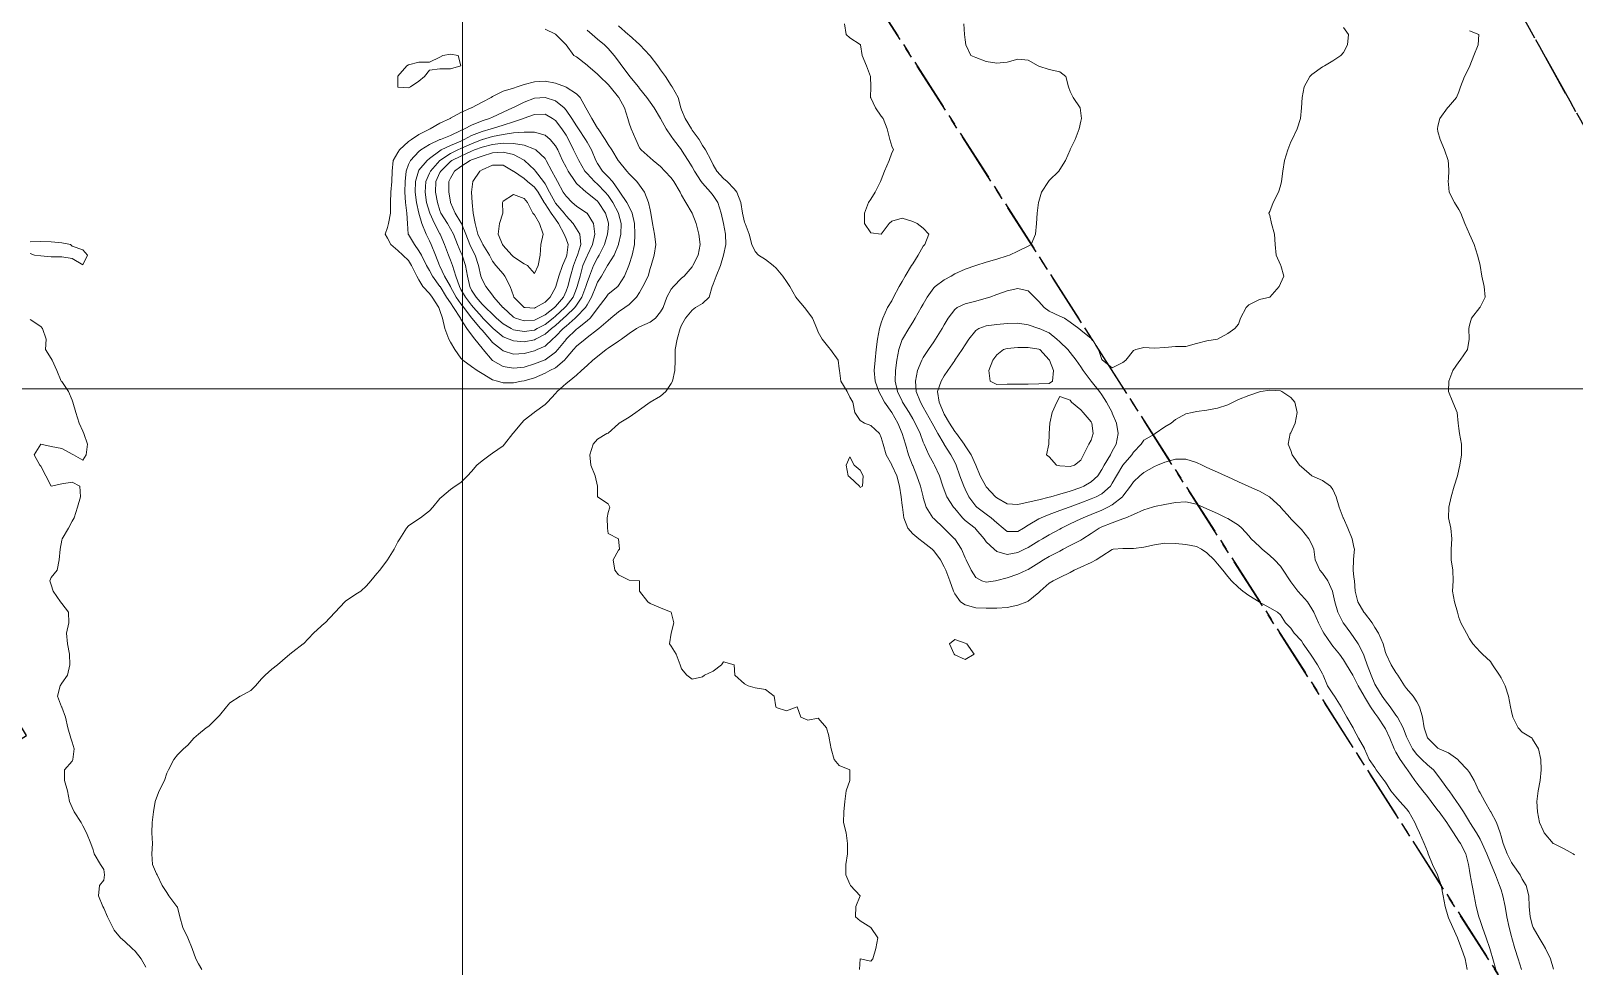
# Model space of a CAD drawing. Header units: centimetres. Extents: x 0 to 642158, y -847 to 649707.
# Drawn here: x 616646.3 to 616719.7, y 621559.9 to 621604.4 of the extents above; entities that cross this region are included whole.
import ezdxf

# ---------------------------------------------------------------- set-up
doc = ezdxf.new("R2010")
doc.units = ezdxf.units.CM
doc.header["$MEASUREMENT"] = 0
doc.linetypes.add('CENTERX2', pattern=[4, 2.5, -0.5, 0.5, -0.5])
doc.layers.add('MEV_grille', color=254, linetype='Continuous', lineweight=9)
doc.layers.add('WAL_topographie 0.5', color=253, linetype='Continuous', lineweight=20)
doc.layers.add('SPW_parcellaire cadastral', color=7, linetype='CENTERX2', lineweight=25, true_color=0xff0542)

# ---------------------------------------------------------------- blocks, each defined once
blk = doc.blocks.new('*U114')
at = {"layer": 'MEV_grille', "transparency": 33554687}
blk.add_lwpolyline([(-1338.461, 0), (1338.461, 0)], dxfattribs=at)
blk = doc.blocks.new('*U115')
at = {"layer": 'MEV_grille', "color": 0, "linetype": 'ByBlock', "lineweight": -2, "transparency": 16777216}
blk.add_blockref('*U114', (0, -800), dxfattribs=at)
blk = doc.blocks.new('*U112')
at = {"layer": 'MEV_grille', "transparency": 33554687}
blk.add_lwpolyline([(0, 1825.476), (0, -1825.476)], dxfattribs=at)
blk = doc.blocks.new('*U113')
at = {"layer": 'MEV_grille', "color": 0, "linetype": 'ByBlock', "lineweight": -2, "transparency": 16777216}
blk.add_blockref('*U112', (1300, 0), dxfattribs=at)

msp = doc.modelspace()

# ---------------------------------------------------------------- linework, layer by layer
at = {"layer": 'SPW_parcellaire cadastral'}
for points in [[(616730.932, 621653.868), (616785.223, 621579.926), (616746.651, 621552.566), (616708.623, 621620.591), (616691.069, 621651.782), (616693.083, 621653.449), (616707.882, 621662.4), (616719.97, 621669.981), (616730.932, 621653.868)], [(616637.592, 621559.612), (616634.947, 621563.852), (616646.068, 621570.878), (616631.775, 621594.472), (616622.334, 621609.271), (616629.108, 621613.535), (616639.867, 621620.309), (616644.367, 621623.142), (616653.308, 621628.776), (616660.215, 621633.209), (616666.282, 621636.931), (616686.194, 621606.296), (616728.606, 621539.982)], [(616728.606, 621539.982), (616686.194, 621606.296), (616708.623, 621620.591), (616746.651, 621552.566), (616728.606, 621539.982)]]:
    msp.add_lwpolyline(points, dxfattribs=at)
at = {"layer": 'WAL_topographie 0.5'}
for points in [[(616674.25, 621604.657), (616674.713, 621604.25), (616674.75, 621604.216), (616675.25, 621603.766), (616675.267, 621603.75), (616675.735, 621603.25), (616675.75, 621603.231), (616676.119, 621602.75), (616676.25, 621602.559), (616676.478, 621602.25), (616676.75, 621601.824), (616676.807, 621601.75), (616677.081, 621601.25), (616677.22, 621600.75), (616677.25, 621600.656), (616677.427, 621600.25), (616677.714, 621599.75), (616677.75, 621599.698), (616678.083, 621599.25), (616678.25, 621598.966), (616678.393, 621598.75), (616678.659, 621598.25), (616678.75, 621598.049), (616678.929, 621597.75), (616679.25, 621597.388), (616679.412, 621597.25), (616679.75, 621596.905), (616679.886, 621596.75), (616680.068, 621596.25), (616680.151, 621595.75), (616680.25, 621595.317), (616680.276, 621595.25), (616680.46, 621594.75), (616680.587, 621594.25), (616680.75, 621593.921), (616680.915, 621593.75), (616681.25, 621593.539), (616681.61, 621593.25), (616681.75, 621593.129), (616682.075, 621592.75), (616682.25, 621592.486), (616682.402, 621592.25), (616682.685, 621591.75), (616682.75, 621591.667), (616683.097, 621591.25), (616683.25, 621591.042), (616683.478, 621590.75), (616683.685, 621590.25), (616683.75, 621590.082), (616683.939, 621589.75), (616684.25, 621589.351), (616684.344, 621589.25), (616684.7, 621588.75), (616684.75, 621588.343), (616684.761, 621588.25), (616684.827, 621587.75), (616685.123, 621587.25), (616685.25, 621586.992), (616685.4, 621586.75), (616685.5, 621586.25), (616685.75, 621585.88), (616685.953, 621585.75), (616686.25, 621585.635), (616686.661, 621585.25), (616686.75, 621585.072), (616686.851, 621584.75), (616686.993, 621584.25), (616687.25, 621583.759), (616687.254, 621583.75), (616687.486, 621583.25), (616687.622, 621582.75), (616687.702, 621582.25), (616687.75, 621581.833), (616687.76, 621581.75), (616687.833, 621581.25), (616688.014, 621580.75), (616688.25, 621580.475), (616688.534, 621580.25), (616688.75, 621580.087), (616689.179, 621579.75), (616689.25, 621579.673), (616689.567, 621579.25), (616689.75, 621578.912), (616689.822, 621578.75), (616690.009, 621578.25), (616690.19, 621577.75), (616690.25, 621577.633), (616690.529, 621577.25), (616690.75, 621577.105), (616691.25, 621576.963), (616691.75, 621576.937), (616692.25, 621576.94), (616692.75, 621576.98), (616693.25, 621577.088), (616693.675, 621577.25), (616693.75, 621577.282), (616694.25, 621577.689), (616694.308, 621577.75), (616694.75, 621578.139), (616694.942, 621578.25), (616695.25, 621578.406), (616695.75, 621578.647), (616695.931, 621578.75), (616696.25, 621578.89), (616696.75, 621579.111), (616696.984, 621579.25), (616697.25, 621579.425), (616697.75, 621579.744), (616697.798, 621579.75), (616698.25, 621579.789), (616698.75, 621579.789), (616699.25, 621579.854), (616699.75, 621579.965), (616700.25, 621580.031), (616700.75, 621580.02), (616701.25, 621579.981), (616701.75, 621579.873), (616701.992, 621579.75), (616702.25, 621579.575), (616702.602, 621579.25), (616702.75, 621579.061), (616703.006, 621578.75), (616703.25, 621578.445), (616703.418, 621578.25), (616703.75, 621577.929), (616703.967, 621577.75), (616704.25, 621577.543), (616704.732, 621577.25), (616704.75, 621577.238), (616705.25, 621576.965), (616705.612, 621576.75), (616705.75, 621576.626), (616706, 621576.25), (616706.25, 621575.988), (616706.4, 621575.75), (616706.75, 621575.387), (616706.837, 621575.25), (616707.177, 621574.75), (616707.25, 621574.656), (616707.523, 621574.25), (616707.75, 621573.822), (616707.788, 621573.75), (616707.985, 621573.25), (616708.25, 621572.861), (616708.327, 621572.75), (616708.644, 621572.25), (616708.75, 621572.049), (616708.908, 621571.75), (616709.212, 621571.25), (616709.25, 621571.177), (616709.46, 621570.75), (616709.75, 621570.263), (616709.756, 621570.25), (616709.978, 621569.75), (616710.25, 621569.355), (616710.311, 621569.25), (616710.682, 621568.75), (616710.75, 621568.667), (616711.008, 621568.25), (616711.25, 621567.97), (616711.43, 621567.75), (616711.75, 621567.39), (616711.86, 621567.25), (616712.14, 621566.75), (616712.25, 621566.518), (616712.376, 621566.25), (616712.599, 621565.75), (616712.75, 621565.357), (616712.784, 621565.25), (616712.981, 621564.75), (616713.233, 621564.25), (616713.25, 621564.21), (616713.395, 621563.75), (616713.496, 621563.25), (616713.588, 621562.75), (616713.73, 621562.25), (616713.75, 621562.209), (616713.962, 621561.75), (616714.186, 621561.25), (616714.25, 621561.08), (616714.374, 621560.75), (616714.538, 621560.25), (616714.639, 621559.75)], [(616685.01, 621604.75), (616685.087, 621604.25), (616685.25, 621604.091), (616685.75, 621603.765), (616685.76, 621603.75), (616685.84, 621603.25), (616686.047, 621602.75), (616686.243, 621602.25), (616686.25, 621601.751), (616686.25, 621601.75), (616686.25, 621601.749), (616686.238, 621601.25), (616686.25, 621601.229), (616686.48, 621600.75), (616686.75, 621600.353), (616686.84, 621600.25), (616687.029, 621599.75), (616687.157, 621599.25), (616687.25, 621598.938), (616687.333, 621598.75), (616687.25, 621598.613), (616687.121, 621598.25), (616686.899, 621597.75), (616686.75, 621597.325), (616686.724, 621597.25), (616686.459, 621596.75), (616686.25, 621596.417), (616686.145, 621596.25), (616685.957, 621595.75), (616685.95, 621595.25), (616686.25, 621594.815), (616686.75, 621594.75), (616687.135, 621595.25), (616687.25, 621595.36), (616687.75, 621595.507), (616688.25, 621595.354), (616688.468, 621595.25), (616688.75, 621595.026), (616689.01, 621594.75), (616688.819, 621594.25), (616688.75, 621594.174), (616688.515, 621593.75), (616688.25, 621593.332), (616688.199, 621593.25), (616687.89, 621592.75), (616687.75, 621592.487), (616687.61, 621592.25), (616687.343, 621591.75), (616687.25, 621591.578), (616687.054, 621591.25), (616686.828, 621590.75), (616686.75, 621590.517), (616686.671, 621590.25), (616686.575, 621589.75), (616686.51, 621589.25), (616686.459, 621588.75), (616686.421, 621588.25), (616686.46, 621587.75), (616686.637, 621587.25), (616686.75, 621587.053), (616686.905, 621586.75), (616687.25, 621586.25), (616687.25, 621586.25), (616687.539, 621585.75), (616687.75, 621585.26), (616687.754, 621585.25), (616687.903, 621584.75), (616688.056, 621584.25), (616688.244, 621583.75), (616688.25, 621583.734), (616688.446, 621583.25), (616688.62, 621582.75), (616688.741, 621582.25), (616688.75, 621582.215), (616688.889, 621581.75), (616689.206, 621581.25), (616689.25, 621581.209), (616689.735, 621580.75), (616689.75, 621580.738), (616690.241, 621580.25), (616690.25, 621580.239), (616690.577, 621579.75), (616690.75, 621579.342), (616690.791, 621579.25), (616691.027, 621578.75), (616691.25, 621578.409), (616691.543, 621578.25), (616691.75, 621578.177), (616692.184, 621578.25), (616692.25, 621578.26), (616692.75, 621578.392), (616693.25, 621578.556), (616693.665, 621578.75), (616693.75, 621578.791), (616694.25, 621579.103), (616694.478, 621579.25), (616694.75, 621579.409), (616695.25, 621579.665), (616695.418, 621579.75), (616695.75, 621579.928), (616696.25, 621580.187), (616696.347, 621580.25), (616696.75, 621580.497), (616697.129, 621580.75), (616697.25, 621580.81), (616697.75, 621581.013), (616698.25, 621581.204), (616698.393, 621581.25), (616698.75, 621581.396), (616699.25, 621581.62), (616699.663, 621581.75), (616699.75, 621581.779), (616700.25, 621581.875), (616700.75, 621581.969), (616701.25, 621582.006), (616701.75, 621581.889), (616702.072, 621581.75), (616702.25, 621581.675), (616702.75, 621581.449), (616703.172, 621581.25), (616703.25, 621581.21), (616703.75, 621580.892), (616703.917, 621580.75), (616704.25, 621580.38), (616704.359, 621580.25), (616704.75, 621579.877), (616704.889, 621579.75), (616705.25, 621579.459), (616705.464, 621579.25), (616705.75, 621578.941), (616705.882, 621578.75), (616706.208, 621578.25), (616706.25, 621578.197), (616706.586, 621577.75), (616706.75, 621577.567), (616707.043, 621577.25), (616707.25, 621576.919), (616707.336, 621576.75), (616707.557, 621576.25), (616707.75, 621575.871), (616707.814, 621575.75), (616708.162, 621575.25), (616708.25, 621575.137), (616708.562, 621574.75), (616708.75, 621574.493), (616708.9, 621574.25), (616709.198, 621573.75), (616709.25, 621573.665), (616709.444, 621573.25), (616709.735, 621572.75), (616709.75, 621572.728), (616710.036, 621572.25), (616710.25, 621571.94), (616710.384, 621571.75), (616710.722, 621571.25), (616710.75, 621571.201), (616710.956, 621570.75), (616711.159, 621570.25), (616711.25, 621570.088), (616711.446, 621569.75), (616711.75, 621569.314), (616711.801, 621569.25), (616712.147, 621568.75), (616712.25, 621568.613), (616712.524, 621568.25), (616712.75, 621567.975), (616712.918, 621567.75), (616713.25, 621567.319), (616713.304, 621567.25), (616713.665, 621566.75), (616713.75, 621566.621), (616713.986, 621566.25), (616714.25, 621565.853), (616714.314, 621565.75), (616714.574, 621565.25), (616714.708, 621564.75), (616714.75, 621564.467), (616714.782, 621564.25), (616714.879, 621563.75), (616714.978, 621563.25), (616715.069, 621562.75), (616715.188, 621562.25), (616715.25, 621562.075), (616715.361, 621561.75), (616715.549, 621561.25), (616715.717, 621560.75), (616715.75, 621560.639), (616715.864, 621560.25), (616716.011, 621559.75)], [(616690.676, 621604.75), (616690.713, 621604.25), (616690.75, 621604), (616690.785, 621603.75), (616691.018, 621603.25), (616691.25, 621603.15), (616691.75, 621602.969), (616692.25, 621602.882), (616692.75, 621602.935), (616693.25, 621603.077), (616693.75, 621603.028), (616694.215, 621602.75), (616694.25, 621602.733), (616694.75, 621602.575), (616695.25, 621602.469), (616695.531, 621602.25), (616695.669, 621601.75), (616695.75, 621601.531), (616695.886, 621601.25), (616696.217, 621600.75), (616696.25, 621600.5), (616696.28, 621600.25), (616696.25, 621600.125), (616696.171, 621599.75), (616695.976, 621599.25), (616695.75, 621598.775), (616695.738, 621598.75), (616695.529, 621598.25), (616695.25, 621597.821), (616695.202, 621597.75), (616694.75, 621597.298), (616694.706, 621597.25), (616694.377, 621596.75), (616694.25, 621596.306), (616694.233, 621596.25), (616694.17, 621595.75), (616694.141, 621595.25), (616694.094, 621594.75), (616693.883, 621594.25), (616693.75, 621594.18), (616693.25, 621593.937), (616692.853, 621593.75), (616692.75, 621593.719), (616692.25, 621593.558), (616691.75, 621593.408), (616691.25, 621593.25), (616691.25, 621593.25), (616690.75, 621593.079), (616690.25, 621592.852), (616690.083, 621592.75), (616689.75, 621592.565), (616689.321, 621592.25), (616689.25, 621592.185), (616688.942, 621591.75), (616688.75, 621591.417), (616688.656, 621591.25), (616688.37, 621590.75), (616688.25, 621590.554), (616688.062, 621590.25), (616687.761, 621589.75), (616687.75, 621589.726), (616687.583, 621589.25), (616687.486, 621588.75), (616687.428, 621588.25), (616687.419, 621587.75), (616687.527, 621587.25), (616687.75, 621586.792), (616687.77, 621586.75), (616688.084, 621586.25), (616688.25, 621585.958), (616688.368, 621585.75), (616688.597, 621585.25), (616688.75, 621584.852), (616688.793, 621584.75), (616689.022, 621584.25), (616689.25, 621583.811), (616689.284, 621583.75), (616689.522, 621583.25), (616689.691, 621582.75), (616689.75, 621582.581), (616689.875, 621582.25), (616690.196, 621581.75), (616690.25, 621581.683), (616690.617, 621581.25), (616690.75, 621581.12), (616691.217, 621580.75), (616691.25, 621580.712), (616691.644, 621580.25), (616691.75, 621580.103), (616692.12, 621579.75), (616692.25, 621579.643), (616692.75, 621579.498), (616693.25, 621579.592), (616693.566, 621579.75), (616693.75, 621579.836), (616694.25, 621580.153), (616694.424, 621580.25), (616694.75, 621580.434), (616695.25, 621580.699), (616695.338, 621580.75), (616695.75, 621580.956), (616696.25, 621581.197), (616696.36, 621581.25), (616696.75, 621581.41), (616697.25, 621581.611), (616697.538, 621581.75), (616697.75, 621581.863), (616698.233, 621582.25), (616698.25, 621582.272), (616698.611, 621582.75), (616698.75, 621582.961), (616699.065, 621583.25), (616699.25, 621583.406), (616699.75, 621583.688), (616699.905, 621583.75), (616700.25, 621583.897), (616700.75, 621584.029), (616701.25, 621584.033), (616701.75, 621583.877), (616702.024, 621583.75), (616702.25, 621583.647), (616702.75, 621583.421), (616703.129, 621583.25), (616703.25, 621583.195), (616703.75, 621582.964), (616704.223, 621582.75), (616704.25, 621582.738), (616704.75, 621582.508), (616705.227, 621582.25), (616705.25, 621582.234), (616705.75, 621581.761), (616705.761, 621581.75), (616706.207, 621581.25), (616706.25, 621581.2), (616706.686, 621580.75), (616706.75, 621580.686), (616707.103, 621580.25), (616707.25, 621579.982), (616707.342, 621579.75), (616707.408, 621579.25), (616707.626, 621578.75), (616707.75, 621578.613), (616708.011, 621578.25), (616708.232, 621577.75), (616708.25, 621577.681), (616708.336, 621577.25), (616708.488, 621576.75), (616708.734, 621576.25), (616708.75, 621576.225), (616709.098, 621575.75), (616709.25, 621575.555), (616709.451, 621575.25), (616709.697, 621574.75), (616709.75, 621574.611), (616709.872, 621574.25), (616710.063, 621573.75), (616710.25, 621573.33), (616710.293, 621573.25), (616710.589, 621572.75), (616710.75, 621572.527), (616710.972, 621572.25), (616711.25, 621571.858), (616711.327, 621571.75), (616711.586, 621571.25), (616711.75, 621570.824), (616711.779, 621570.75), (616712.038, 621570.25), (616712.25, 621569.978), (616712.477, 621569.75), (616712.75, 621569.483), (616713.033, 621569.25), (616713.25, 621568.976), (616713.425, 621568.75), (616713.75, 621568.29), (616713.78, 621568.25), (616714.134, 621567.75), (616714.25, 621567.583), (616714.459, 621567.25), (616714.75, 621566.778), (616714.767, 621566.75), (616715.079, 621566.25), (616715.25, 621565.954), (616715.355, 621565.75), (616715.577, 621565.25), (616715.75, 621564.83), (616715.785, 621564.75), (616715.99, 621564.25), (616716.184, 621563.75), (616716.25, 621563.54), (616716.335, 621563.25), (616716.442, 621562.75), (616716.526, 621562.25), (616716.631, 621561.75), (616716.75, 621561.314), (616716.766, 621561.25), (616716.908, 621560.75), (616717.063, 621560.25), (616717.23, 621559.75)], [(616708.75, 621604.587), (616708.988, 621604.25), (616708.95, 621603.75), (616708.75, 621603.397), (616708.631, 621603.25), (616708.25, 621602.988), (616707.847, 621602.75), (616707.75, 621602.703), (616707.25, 621602.345), (616707.155, 621602.25), (616706.883, 621601.75), (616706.786, 621601.25), (616706.75, 621600.75), (616706.75, 621600.75), (616706.7, 621600.25), (616706.548, 621599.75), (616706.304, 621599.25), (616706.25, 621599.139), (616706.098, 621598.75), (616705.943, 621598.25), (616705.867, 621597.75), (616705.801, 621597.25), (616705.75, 621597.039), (616705.664, 621596.75), (616705.405, 621596.25), (616705.25, 621595.825), (616705.205, 621595.75), (616705.25, 621595.625), (616705.333, 621595.25), (616705.464, 621594.75), (616705.504, 621594.25), (616705.548, 621593.75), (616705.75, 621593.278), (616705.768, 621593.25), (616705.911, 621592.75), (616705.75, 621592.393), (616705.693, 621592.25), (616705.25, 621591.75), (616705.25, 621591.75), (616704.75, 621591.633), (616704.25, 621591.386), (616704.114, 621591.25), (616703.848, 621590.75), (616703.75, 621590.464), (616703.573, 621590.25), (616703.25, 621590.021), (616702.75, 621589.75), (616702.75, 621589.75), (616702.25, 621589.671), (616701.75, 621589.544), (616701.25, 621589.4), (616700.75, 621589.4), (616700.25, 621589.35), (616699.75, 621589.313), (616699.25, 621589.347), (616698.875, 621589.25), (616698.75, 621589.2), (616698.39, 621588.75), (616698.25, 621588.641), (616697.75, 621588.39), (616697.284, 621588.75), (616697.25, 621588.785), (616697.097, 621589.25), (616696.79, 621589.75), (616696.75, 621589.784), (616696.25, 621590.176), (616696.155, 621590.25), (616695.75, 621590.559), (616695.469, 621590.75), (616695.25, 621590.845), (616694.75, 621591.076), (616694.502, 621591.25), (616694.25, 621591.533), (616694.046, 621591.75), (616693.75, 621592.044), (616693.25, 621592.156), (616692.75, 621592.044), (616692.25, 621591.874), (616691.92, 621591.75), (616691.75, 621591.691), (616691.25, 621591.554), (616690.75, 621591.43), (616690.369, 621591.25), (616690.25, 621591.161), (616689.943, 621590.75), (616689.75, 621590.426), (616689.648, 621590.25), (616689.333, 621589.75), (616689.25, 621589.626), (616688.995, 621589.25), (616688.75, 621588.875), (616688.68, 621588.75), (616688.484, 621588.25), (616688.388, 621587.75), (616688.421, 621587.25), (616688.613, 621586.75), (616688.75, 621586.51), (616688.889, 621586.25), (616689.176, 621585.75), (616689.25, 621585.609), (616689.45, 621585.25), (616689.741, 621584.75), (616689.75, 621584.736), (616690.065, 621584.25), (616690.25, 621583.891), (616690.317, 621583.75), (616690.497, 621583.25), (616690.686, 621582.75), (616690.75, 621582.616), (616690.927, 621582.25), (616691.25, 621581.799), (616691.296, 621581.75), (616691.75, 621581.424), (616691.986, 621581.25), (616692.25, 621581.004), (616692.559, 621580.75), (616692.75, 621580.601), (616693.25, 621580.588), (616693.521, 621580.75), (616693.75, 621580.898), (616694.25, 621581.196), (616694.366, 621581.25), (616694.75, 621581.398), (616695.25, 621581.585), (616695.696, 621581.75), (616695.75, 621581.768), (616696.25, 621581.952), (616696.75, 621582.147), (616696.987, 621582.25), (616697.25, 621582.39), (616697.663, 621582.75), (616697.75, 621582.889), (616697.943, 621583.25), (616698.247, 621583.75), (616698.25, 621583.755), (616698.672, 621584.25), (616698.75, 621584.377), (616699.129, 621584.75), (616699.25, 621584.937), (616699.75, 621585.23), (616699.786, 621585.25), (616700.25, 621585.577), (616700.543, 621585.75), (616700.75, 621585.925), (616701.25, 621586.196), (616701.558, 621586.25), (616701.75, 621586.31), (616702.25, 621586.366), (616702.75, 621586.465), (616703.25, 621586.616), (616703.5, 621586.75), (616703.75, 621586.868), (616704.25, 621587.067), (616704.75, 621587.237), (616704.821, 621587.25), (616705.25, 621587.325), (616705.75, 621587.282), (616705.818, 621587.25), (616706.25, 621586.969), (616706.434, 621586.75), (616706.548, 621586.25), (616706.46, 621585.75), (616706.25, 621585.294), (616706.214, 621585.25), (616706.118, 621584.75), (616706.25, 621584.446), (616706.308, 621584.25), (616706.665, 621583.75), (616706.75, 621583.677), (616707.25, 621583.25), (616707.25, 621583.25), (616707.75, 621583.023), (616708.138, 621582.75), (616708.25, 621582.599), (616708.409, 621582.25), (616708.543, 621581.75), (616708.737, 621581.25), (616708.75, 621581.224), (616708.966, 621580.75), (616709.165, 621580.25), (616709.25, 621579.85), (616709.271, 621579.75), (616709.25, 621579.445), (616709.236, 621579.25), (616709.217, 621578.75), (616709.25, 621578.422), (616709.27, 621578.25), (616709.305, 621577.75), (616709.431, 621577.25), (616709.728, 621576.75), (616709.75, 621576.72), (616710.115, 621576.25), (616710.25, 621576.028), (616710.421, 621575.75), (616710.636, 621575.25), (616710.75, 621574.834), (616710.779, 621574.75), (616711.018, 621574.25), (616711.25, 621573.878), (616711.346, 621573.75), (616711.66, 621573.25), (616711.75, 621573.126), (616712.07, 621572.75), (616712.25, 621572.481), (616712.368, 621572.25), (616712.509, 621571.75), (616712.596, 621571.25), (616712.75, 621570.771), (616712.76, 621570.75), (616713.25, 621570.277), (616713.301, 621570.25), (616713.75, 621570.056), (616714.187, 621569.75), (616714.25, 621569.685), (616714.659, 621569.25), (616714.75, 621569.117), (616714.975, 621568.75), (616715.2, 621568.25), (616715.25, 621568.157), (616715.484, 621567.75), (616715.75, 621567.269), (616715.761, 621567.25), (616716.028, 621566.75), (616716.206, 621566.25), (616716.25, 621566.1), (616716.357, 621565.75), (616716.545, 621565.25), (616716.75, 621564.842), (616716.814, 621564.75), (616717.159, 621564.25), (616717.25, 621564.051), (616717.45, 621563.75), (616717.573, 621563.25), (616717.593, 621562.75), (616717.637, 621562.25), (616717.75, 621561.82), (616717.778, 621561.75), (616718.066, 621561.25), (616718.25, 621560.944), (616718.372, 621560.75), (616718.611, 621560.25), (616718.75, 621559.759)], [(616670.75, 621604.504), (616671.25, 621604.261), (616671.269, 621604.25), (616671.75, 621603.757), (616671.757, 621603.75), (616672.125, 621603.25), (616672.25, 621603.18), (616672.75, 621602.791), (616672.79, 621602.75), (616673.25, 621602.363), (616673.354, 621602.25), (616673.75, 621601.863), (616673.846, 621601.75), (616674.25, 621601.257), (616674.256, 621601.25), (616674.526, 621600.75), (616674.689, 621600.25), (616674.75, 621600.031), (616674.848, 621599.75), (616675.078, 621599.25), (616675.25, 621598.859), (616675.329, 621598.75), (616675.75, 621598.381), (616675.897, 621598.25), (616676.25, 621597.971), (616676.457, 621597.75), (616676.75, 621597.427), (616676.875, 621597.25), (616677.177, 621596.75), (616677.25, 621596.599), (616677.447, 621596.25), (616677.747, 621595.75), (616677.75, 621595.743), (616677.949, 621595.25), (616678.077, 621594.75), (616678.132, 621594.25), (616678.036, 621593.75), (616677.786, 621593.25), (616677.75, 621593.196), (616677.365, 621592.75), (616677.25, 621592.646), (616676.858, 621592.25), (616676.75, 621592.123), (616676.542, 621591.75), (616676.368, 621591.25), (616676.25, 621591.047), (616676.013, 621590.75), (616675.75, 621590.556), (616675.25, 621590.334), (616675.1, 621590.25), (616674.75, 621590.009), (616674.383, 621589.75), (616674.25, 621589.654), (616673.75, 621589.312), (616673.663, 621589.25), (616673.25, 621588.924), (616673.019, 621588.75), (616672.75, 621588.5), (616672.487, 621588.25), (616672.25, 621588.037), (616671.9, 621587.75), (616671.75, 621587.63), (616671.323, 621587.25), (616671.25, 621587.165), (616670.865, 621586.75), (616670.75, 621586.643), (616670.25, 621586.265), (616670.232, 621586.25), (616669.75, 621585.891), (616669.623, 621585.75), (616669.25, 621585.297), (616669.217, 621585.25), (616668.824, 621584.75), (616668.75, 621584.669), (616668.25, 621584.322), (616668.14, 621584.25), (616667.75, 621583.962), (616667.501, 621583.75), (616667.25, 621583.454), (616667.055, 621583.25), (616666.75, 621582.929), (616666.48, 621582.75), (616666.25, 621582.585), (616665.835, 621582.25), (616665.75, 621582.164), (616665.408, 621581.75), (616665.25, 621581.571), (616664.829, 621581.25), (616664.75, 621581.2), (616664.25, 621580.859), (616664.149, 621580.75), (616663.842, 621580.25), (616663.75, 621580.098), (616663.564, 621579.75), (616663.257, 621579.25), (616663.25, 621579.239), (616662.888, 621578.75), (616662.75, 621578.588), (616662.453, 621578.25), (616662.25, 621578.003), (616661.983, 621577.75), (616661.75, 621577.617), (616661.25, 621577.283), (616661.215, 621577.25), (616660.761, 621576.75), (616660.75, 621576.739), (616660.278, 621576.25), (616660.25, 621576.226), (616659.75, 621575.768), (616659.729, 621575.75), (616659.25, 621575.254), (616659.246, 621575.25), (616658.75, 621574.86), (616658.611, 621574.75), (616658.25, 621574.451), (616658.01, 621574.25), (616657.75, 621574.037), (616657.425, 621573.75), (616657.25, 621573.575), (616656.968, 621573.25), (616656.75, 621573.033), (616656.25, 621572.759), (616656.233, 621572.75), (616655.75, 621572.438), (616655.587, 621572.25), (616655.25, 621571.836), (616655.176, 621571.75), (616654.75, 621571.332), (616654.619, 621571.25), (616654.25, 621570.944), (616654.035, 621570.75), (616653.75, 621570.43), (616653.55, 621570.25), (616653.25, 621569.97), (616653.085, 621569.75), (616652.83, 621569.25), (616652.75, 621569.093), (616652.632, 621568.75), (616652.386, 621568.25), (616652.25, 621567.924), (616652.193, 621567.75), (616652.115, 621567.25), (616652.054, 621566.75), (616652.028, 621566.25), (616652.063, 621565.75), (616652.036, 621565.25), (616652.06, 621564.75), (616652.25, 621564.298), (616652.285, 621564.25), (616652.527, 621563.75), (616652.75, 621563.412), (616652.844, 621563.25), (616653.231, 621562.75), (616653.25, 621562.712), (616653.376, 621562.25), (616653.51, 621561.75), (616653.75, 621561.25), (616653.75, 621561.25), (616653.957, 621560.75), (616654.132, 621560.25), (616654.25, 621560.024), (616654.413, 621559.75)], [(616672.75, 621604.452), (616672.994, 621604.25), (616673.25, 621604.018), (616673.586, 621603.75), (616673.75, 621603.588), (616674.046, 621603.25), (616674.25, 621602.976), (616674.412, 621602.75), (616674.75, 621602.301), (616674.789, 621602.25), (616675.194, 621601.75), (616675.25, 621601.677), (616675.589, 621601.25), (616675.75, 621601.021), (616675.942, 621600.75), (616676.25, 621600.253), (616676.251, 621600.25), (616676.514, 621599.75), (616676.75, 621599.411), (616676.866, 621599.25), (616677.249, 621598.75), (616677.25, 621598.748), (616677.561, 621598.25), (616677.75, 621597.953), (616677.87, 621597.75), (616678.183, 621597.25), (616678.25, 621597.167), (616678.629, 621596.75), (616678.75, 621596.589), (616678.974, 621596.25), (616679.132, 621595.75), (616679.25, 621595.255), (616679.251, 621595.25), (616679.339, 621594.75), (616679.351, 621594.25), (616679.251, 621593.75), (616679.25, 621593.745), (616679.098, 621593.25), (616678.898, 621592.75), (616678.75, 621592.357), (616678.709, 621592.25), (616678.554, 621591.75), (616678.25, 621591.437), (616677.908, 621591.25), (616677.75, 621591.126), (616677.429, 621590.75), (616677.25, 621590.414), (616677.177, 621590.25), (616677.033, 621589.75), (616676.946, 621589.25), (616676.936, 621588.75), (616676.923, 621588.25), (616676.813, 621587.75), (616676.75, 621587.635), (616676.5, 621587.25), (616676.25, 621587.033), (616675.75, 621586.75), (616675.75, 621586.75), (616675.25, 621586.383), (616675.068, 621586.25), (616674.75, 621586.031), (616674.276, 621585.75), (616674.25, 621585.714), (616673.75, 621585.277), (616673.691, 621585.25), (616673.25, 621584.982), (616673.033, 621584.75), (616672.88, 621584.25), (616672.925, 621583.75), (616673.132, 621583.25), (616673.25, 621582.75), (616673.25, 621582.75), (616673.25, 621582.25), (616673.75, 621581.917), (616673.833, 621581.75), (616673.75, 621581.5), (616673.714, 621581.25), (616673.724, 621580.75), (616673.75, 621580.5), (616674.25, 621580.25), (616674.25, 621580.25), (616674.288, 621579.75), (616674.25, 621579.712), (616673.989, 621579.25), (616674.077, 621578.75), (616674.25, 621578.536), (616674.75, 621578.276), (616675.25, 621578.25), (616675.251, 621578.25), (616675.25, 621577.75), (616675.635, 621577.25), (616675.75, 621577.171), (616676.25, 621576.956), (616676.75, 621576.75), (616676.75, 621576.75), (616676.886, 621576.25), (616676.75, 621575.75), (616676.75, 621575.75), (616676.679, 621575.25), (616676.75, 621575.139), (616676.984, 621574.75), (616677.175, 621574.25), (616677.25, 621574.062), (616677.5, 621573.75), (616677.75, 621573.571), (616678.25, 621573.679), (616678.333, 621573.75), (616678.75, 621573.942), (616679.15, 621574.25), (616679.25, 621574.393), (616679.75, 621574.251), (616679.75, 621574.25), (616679.783, 621573.75), (616680.25, 621573.338), (616680.417, 621573.25), (616680.75, 621573.15), (616681.25, 621573.075), (616681.656, 621572.75), (616681.727, 621572.25), (616681.75, 621572.219), (616682.25, 621572.062), (616682.75, 621572.25), (616682.75, 621572.25), (616682.75, 621572.25), (616682.917, 621571.75), (616683.25, 621571.607), (616683.75, 621571.712), (616684.15, 621571.25), (616684.25, 621570.875), (616684.281, 621570.75), (616684.368, 621570.25), (616684.517, 621569.75), (616684.75, 621569.458), (616685.25, 621569.25), (616685.25, 621569.25), (616685.25, 621568.75), (616685.25, 621568.75), (616685.083, 621568.25), (616685.011, 621567.75), (616684.964, 621567.25), (616684.956, 621566.75), (616685.075, 621566.25), (616685.139, 621565.75), (616685.15, 621565.25), (616685.071, 621564.75), (616685.066, 621564.25), (616685.25, 621563.812), (616685.296, 621563.75), (616685.75, 621563.25), (616685.75, 621563.25), (616685.75, 621563.25), (616685.55, 621562.75), (616685.519, 621562.25), (616685.75, 621562.062), (616686.25, 621561.75), (616686.25, 621561.75), (616686.583, 621561.25), (616686.5, 621560.75), (616686.35, 621560.25), (616686.25, 621560.15), (616685.75, 621560.249), (616685.719, 621559.75)], [(616714.75, 621604.421), (616715.194, 621604.25), (616715.167, 621603.75), (616714.957, 621603.25), (616714.768, 621602.75), (616714.75, 621602.712), (616714.516, 621602.25), (616714.32, 621601.75), (616714.25, 621601.523), (616714.125, 621601.25), (616713.75, 621600.811), (616713.705, 621600.75), (616713.339, 621600.25), (616713.25, 621599.883), (616713.221, 621599.75), (616713.25, 621599.632), (616713.35, 621599.25), (616713.566, 621598.75), (616713.734, 621598.25), (616713.75, 621598.083), (616713.774, 621597.75), (616713.75, 621597.417), (616713.734, 621597.25), (616713.75, 621597.125), (616713.78, 621596.75), (616714.032, 621596.25), (616714.25, 621595.912), (616714.33, 621595.75), (616714.534, 621595.25), (616714.745, 621594.75), (616714.75, 621594.739), (616714.968, 621594.25), (616715.132, 621593.75), (616715.25, 621593.266), (616715.253, 621593.25), (616715.333, 621592.75), (616715.447, 621592.25), (616715.502, 621591.75), (616715.25, 621591.267), (616715.239, 621591.25), (616714.84, 621590.75), (616714.75, 621590.417), (616714.713, 621590.25), (616714.736, 621589.75), (616714.656, 621589.25), (616714.302, 621588.75), (616714.25, 621588.671), (616713.959, 621588.25), (616713.764, 621587.75), (616713.75, 621587.25), (616713.958, 621586.75), (616714.17, 621586.25), (616714.213, 621585.75), (616714.25, 621585.5), (616714.268, 621585.25), (616714.364, 621584.75), (616714.367, 621584.25), (616714.294, 621583.75), (616714.25, 621583.542), (616714.18, 621583.25), (616714.023, 621582.75), (616713.877, 621582.25), (616713.769, 621581.75), (616713.75, 621581.25), (616713.855, 621580.75), (616713.906, 621580.25), (616713.878, 621579.75), (616713.872, 621579.25), (616713.956, 621578.75), (616713.977, 621578.25), (616713.946, 621577.75), (616714.037, 621577.25), (616714.184, 621576.75), (616714.25, 621576.5), (616714.333, 621576.25), (616714.604, 621575.75), (616714.75, 621575.491), (616714.909, 621575.25), (616715.25, 621574.861), (616715.361, 621574.75), (616715.75, 621574.4), (616715.844, 621574.25), (616716.179, 621573.75), (616716.25, 621573.628), (616716.453, 621573.25), (616716.608, 621572.75), (616716.697, 621572.25), (616716.75, 621572.025), (616716.813, 621571.75), (616717.065, 621571.25), (616717.25, 621571.047), (616717.728, 621570.75), (616717.75, 621570.713), (616718.041, 621570.25), (616718.152, 621569.75), (616718.159, 621569.25), (616718.12, 621568.75), (616718.014, 621568.25), (616717.954, 621567.75), (616717.98, 621567.25), (616718.085, 621566.75), (616718.25, 621566.368), (616718.307, 621566.25), (616718.736, 621565.75), (616718.75, 621565.74), (616719.25, 621565.497), (616719.688, 621565.25), (616719.75, 621565.211)], [(616664.25, 621601.709), (616664.344, 621601.75), (616664.75, 621602.021), (616665.018, 621602.25), (616665.25, 621602.556), (616665.75, 621602.606), (616666.25, 621602.605), (616666.739, 621602.75), (616666.621, 621603.25), (616666.25, 621603.315), (616665.879, 621603.25), (616665.75, 621603.163), (616665.25, 621602.937), (616664.75, 621602.932), (616664.25, 621602.809), (616664.172, 621602.75), (616663.75, 621602.265), (616663.738, 621602.25), (616663.74, 621601.75), (616663.75, 621601.745), (616664.25, 621601.709)], [(616669.623, 621587.75), (616669.25, 621587.674), (616668.75, 621587.668), (616668.493, 621587.75), (616668.25, 621587.817), (616667.75, 621588.112), (616667.517, 621588.25), (616667.25, 621588.442), (616666.841, 621588.75), (616666.75, 621588.841), (616666.456, 621589.25), (616666.25, 621589.61), (616666.173, 621589.75), (616665.976, 621590.25), (616665.864, 621590.75), (616665.75, 621591.104), (616665.694, 621591.25), (616665.376, 621591.75), (616665.25, 621591.919), (616664.938, 621592.25), (616664.75, 621592.563), (616664.641, 621592.75), (616664.392, 621593.25), (616664.25, 621593.484), (616663.987, 621593.75), (616663.75, 621593.969), (616663.404, 621594.25), (616663.25, 621594.555), (616663.147, 621594.75), (616663.25, 621595.057), (616663.292, 621595.25), (616663.4, 621595.75), (616663.389, 621596.25), (616663.408, 621596.75), (616663.452, 621597.25), (616663.471, 621597.75), (616663.528, 621598.25), (616663.75, 621598.632), (616663.816, 621598.75), (616664.25, 621599.151), (616664.387, 621599.25), (616664.75, 621599.485), (616665.25, 621599.737), (616665.28, 621599.75), (616665.75, 621600.026), (616666.228, 621600.25), (616666.25, 621600.264), (616666.75, 621600.53), (616667.234, 621600.75), (616667.25, 621600.758), (616667.75, 621601.021), (616668.182, 621601.25), (616668.25, 621601.291), (616668.75, 621601.546), (616669.25, 621601.699), (616669.419, 621601.75), (616669.75, 621601.861), (616670.25, 621602.001), (616670.75, 621602.029), (616671.25, 621601.935), (616671.718, 621601.75), (616671.75, 621601.737), (616672.25, 621601.419), (616672.426, 621601.25), (616672.696, 621600.75), (616672.75, 621600.65), (616672.971, 621600.25), (616673.25, 621599.792), (616673.277, 621599.75), (616673.609, 621599.25), (616673.75, 621599.015), (616673.93, 621598.75), (616674.232, 621598.25), (616674.25, 621598.228), (616674.641, 621597.75), (616674.75, 621597.622), (616675.122, 621597.25), (616675.25, 621597.075), (616675.482, 621596.75), (616675.681, 621596.25), (616675.75, 621595.909), (616675.788, 621595.75), (616675.858, 621595.25), (616675.957, 621594.75), (616676.025, 621594.25), (616675.951, 621593.75), (616675.802, 621593.25), (616675.75, 621593.104), (616675.652, 621592.75), (616675.411, 621592.25), (616675.25, 621591.975), (616675.107, 621591.75), (616674.75, 621591.404), (616674.541, 621591.25), (616674.25, 621591.048), (616673.884, 621590.75), (616673.75, 621590.639), (616673.31, 621590.25), (616673.25, 621590.203), (616672.75, 621589.825), (616672.655, 621589.75), (616672.25, 621589.418), (616672.098, 621589.25), (616671.75, 621588.835), (616671.677, 621588.75), (616671.25, 621588.383), (616670.983, 621588.25), (616670.75, 621588.123), (616670.25, 621587.907), (616669.75, 621587.767), (616669.623, 621587.75)], [(616670.702, 621588.75), (616670.25, 621588.568), (616669.75, 621588.419), (616669.25, 621588.365), (616668.75, 621588.444), (616668.25, 621588.738), (616668.236, 621588.75), (616667.801, 621589.25), (616667.75, 621589.317), (616667.408, 621589.75), (616667.25, 621589.953), (616667.021, 621590.25), (616666.75, 621590.699), (616666.721, 621590.75), (616666.392, 621591.25), (616666.25, 621591.471), (616666.066, 621591.75), (616665.757, 621592.25), (616665.75, 621592.261), (616665.392, 621592.75), (616665.25, 621593.014), (616665.115, 621593.25), (616664.863, 621593.75), (616664.75, 621593.952), (616664.531, 621594.25), (616664.25, 621594.725), (616664.234, 621594.75), (616664.203, 621595.25), (616664.179, 621595.75), (616664.108, 621596.25), (616664.082, 621596.75), (616664.09, 621597.25), (616664.14, 621597.75), (616664.25, 621598.062), (616664.341, 621598.25), (616664.75, 621598.679), (616664.84, 621598.75), (616665.25, 621599.018), (616665.75, 621599.243), (616665.772, 621599.25), (616666.25, 621599.444), (616666.75, 621599.675), (616666.913, 621599.75), (616667.25, 621599.936), (616667.75, 621600.136), (616668.105, 621600.25), (616668.25, 621600.317), (616668.75, 621600.551), (616669.195, 621600.75), (616669.25, 621600.779), (616669.75, 621601.022), (616670.25, 621601.21), (616670.75, 621601.248), (616671.25, 621601.084), (616671.657, 621600.75), (616671.75, 621600.64), (616672.021, 621600.25), (616672.25, 621599.894), (616672.347, 621599.75), (616672.671, 621599.25), (616672.75, 621599.116), (616672.968, 621598.75), (616673.172, 621598.25), (616673.25, 621598.104), (616673.481, 621597.75), (616673.75, 621597.478), (616673.961, 621597.25), (616674.25, 621596.842), (616674.316, 621596.75), (616674.648, 621596.25), (616674.75, 621596.043), (616674.902, 621595.75), (616675.005, 621595.25), (616675.029, 621594.75), (616675.004, 621594.25), (616674.89, 621593.75), (616674.75, 621593.297), (616674.732, 621593.25), (616674.525, 621592.75), (616674.25, 621592.294), (616674.214, 621592.25), (616673.75, 621591.883), (616673.661, 621591.75), (616673.285, 621591.25), (616673.25, 621591.212), (616672.891, 621590.75), (616672.75, 621590.624), (616672.289, 621590.25), (616672.25, 621590.219), (616671.762, 621589.75), (616671.75, 621589.737), (616671.352, 621589.25), (616671.25, 621589.135), (616670.75, 621588.771), (616670.702, 621588.75)], [(616670.382, 621589.25), (616670.25, 621589.189), (616669.75, 621589.06), (616669.25, 621589.039), (616668.75, 621589.189), (616668.67, 621589.25), (616668.25, 621589.584), (616668.117, 621589.75), (616667.75, 621590.172), (616667.685, 621590.25), (616667.263, 621590.75), (616667.25, 621590.765), (616666.888, 621591.25), (616666.75, 621591.436), (616666.527, 621591.75), (616666.25, 621592.242), (616666.245, 621592.25), (616665.972, 621592.75), (616665.75, 621593.217), (616665.732, 621593.25), (616665.529, 621593.75), (616665.328, 621594.25), (616665.25, 621594.433), (616665.087, 621594.75), (616664.888, 621595.25), (616664.75, 621595.736), (616664.747, 621595.75), (616664.626, 621596.25), (616664.576, 621596.75), (616664.59, 621597.25), (616664.726, 621597.75), (616664.75, 621597.789), (616665.134, 621598.25), (616665.25, 621598.347), (616665.75, 621598.714), (616665.814, 621598.75), (616666.25, 621598.965), (616666.75, 621599.178), (616666.908, 621599.25), (616667.25, 621599.441), (616667.75, 621599.632), (616668.189, 621599.75), (616668.25, 621599.772), (616668.75, 621599.939), (616669.25, 621600.095), (616669.726, 621600.25), (616669.75, 621600.26), (616670.25, 621600.435), (616670.75, 621600.456), (616671.103, 621600.25), (616671.25, 621600.146), (616671.554, 621599.75), (616671.75, 621599.455), (616671.871, 621599.25), (616672.108, 621598.75), (616672.25, 621598.469), (616672.366, 621598.25), (616672.647, 621597.75), (616672.75, 621597.625), (616673.098, 621597.25), (616673.25, 621597.121), (616673.614, 621596.75), (616673.75, 621596.587), (616673.978, 621596.25), (616674.243, 621595.75), (616674.25, 621595.721), (616674.373, 621595.25), (616674.359, 621594.75), (616674.25, 621594.268), (616674.246, 621594.25), (616674.039, 621593.75), (616673.75, 621593.304), (616673.719, 621593.25), (616673.434, 621592.75), (616673.25, 621592.463), (616673.164, 621592.25), (616672.957, 621591.75), (616672.75, 621591.387), (616672.672, 621591.25), (616672.25, 621590.817), (616672.178, 621590.75), (616671.75, 621590.369), (616671.619, 621590.25), (616671.25, 621589.87), (616671.109, 621589.75), (616670.75, 621589.42), (616670.382, 621589.25)], [(616670.302, 621589.75), (616670.25, 621589.721), (616669.75, 621589.621), (616669.25, 621589.667), (616669.041, 621589.75), (616668.75, 621589.865), (616668.285, 621590.25), (616668.25, 621590.281), (616667.789, 621590.75), (616667.75, 621590.787), (616667.344, 621591.25), (616667.25, 621591.358), (616666.959, 621591.75), (616666.75, 621592.117), (616666.677, 621592.25), (616666.508, 621592.75), (616666.35, 621593.25), (616666.25, 621593.51), (616666.159, 621593.75), (616665.966, 621594.25), (616665.756, 621594.75), (616665.75, 621594.761), (616665.493, 621595.25), (616665.262, 621595.75), (616665.25, 621595.787), (616665.113, 621596.25), (616665.046, 621596.75), (616665.073, 621597.25), (616665.25, 621597.644), (616665.298, 621597.75), (616665.749, 621598.25), (616665.75, 621598.251), (616666.25, 621598.578), (616666.601, 621598.75), (616666.75, 621598.822), (616667.25, 621599.051), (616667.75, 621599.244), (616667.774, 621599.25), (616668.25, 621599.385), (616668.75, 621599.484), (616669.25, 621599.559), (616669.75, 621599.605), (616670.25, 621599.604), (616670.75, 621599.459), (616670.996, 621599.25), (616671.25, 621598.951), (616671.353, 621598.75), (616671.578, 621598.25), (616671.75, 621597.929), (616671.854, 621597.75), (616672.181, 621597.25), (616672.25, 621597.163), (616672.704, 621596.75), (616672.75, 621596.715), (616673.25, 621596.308), (616673.298, 621596.25), (616673.628, 621595.75), (616673.75, 621595.328), (616673.769, 621595.25), (616673.75, 621595.014), (616673.729, 621594.75), (616673.584, 621594.25), (616673.329, 621593.75), (616673.25, 621593.62), (616673.062, 621593.25), (616672.864, 621592.75), (616672.75, 621592.446), (616672.691, 621592.25), (616672.504, 621591.75), (616672.25, 621591.362), (616672.167, 621591.25), (616671.75, 621590.859), (616671.631, 621590.75), (616671.25, 621590.399), (616671.061, 621590.25), (616670.75, 621589.979), (616670.302, 621589.75)], [(616670.383, 621590.25), (616670.25, 621590.178), (616669.75, 621590.105), (616669.25, 621590.194), (616669.131, 621590.25), (616668.75, 621590.478), (616668.446, 621590.75), (616668.25, 621590.942), (616667.919, 621591.25), (616667.75, 621591.413), (616667.466, 621591.75), (616667.25, 621592.082), (616667.163, 621592.25), (616667.054, 621592.75), (616666.968, 621593.25), (616666.798, 621593.75), (616666.75, 621593.865), (616666.585, 621594.25), (616666.386, 621594.75), (616666.25, 621594.991), (616666.102, 621595.25), (616665.795, 621595.75), (616665.75, 621595.864), (616665.624, 621596.25), (616665.542, 621596.75), (616665.558, 621597.25), (616665.75, 621597.68), (616665.787, 621597.75), (616666.25, 621598.196), (616666.321, 621598.25), (616666.75, 621598.461), (616667.25, 621598.688), (616667.393, 621598.75), (616667.75, 621598.883), (616668.25, 621599.014), (616668.75, 621599.075), (616669.25, 621599.065), (616669.75, 621598.979), (616670.25, 621598.789), (616670.314, 621598.75), (616670.75, 621598.342), (616670.809, 621598.25), (616671.08, 621597.75), (616671.25, 621597.432), (616671.351, 621597.25), (616671.613, 621596.75), (616671.75, 621596.545), (616672.049, 621596.25), (616672.25, 621596.08), (616672.737, 621595.75), (616672.75, 621595.738), (616673.06, 621595.25), (616673.114, 621594.75), (616673.008, 621594.25), (616672.768, 621593.75), (616672.75, 621593.714), (616672.555, 621593.25), (616672.417, 621592.75), (616672.287, 621592.25), (616672.25, 621592.154), (616672.082, 621591.75), (616671.75, 621591.312), (616671.698, 621591.25), (616671.25, 621590.84), (616671.137, 621590.75), (616670.75, 621590.444), (616670.383, 621590.25)], [(616670.443, 621590.75), (616670.25, 621590.658), (616669.75, 621590.623), (616669.338, 621590.75), (616669.25, 621590.789), (616668.75, 621591.248), (616668.748, 621591.25), (616668.311, 621591.75), (616668.25, 621591.835), (616667.929, 621592.25), (616667.75, 621592.593), (616667.702, 621592.75), (616667.588, 621593.25), (616667.418, 621593.75), (616667.25, 621594.076), (616667.169, 621594.25), (616666.973, 621594.75), (616666.772, 621595.25), (616666.75, 621595.297), (616666.478, 621595.75), (616666.256, 621596.25), (616666.25, 621596.279), (616666.178, 621596.75), (616666.179, 621597.25), (616666.25, 621597.417), (616666.442, 621597.75), (616666.75, 621597.969), (616667.187, 621598.25), (616667.25, 621598.275), (616667.75, 621598.457), (616668.25, 621598.615), (616668.75, 621598.652), (616669.25, 621598.528), (616669.75, 621598.265), (616669.773, 621598.25), (616670.25, 621597.804), (616670.291, 621597.75), (616670.677, 621597.25), (616670.75, 621597.144), (616670.967, 621596.75), (616671.229, 621596.25), (616671.25, 621596.222), (616671.656, 621595.75), (616671.75, 621595.614), (616672.082, 621595.25), (616672.25, 621594.993), (616672.403, 621594.75), (616672.458, 621594.25), (616672.294, 621593.75), (616672.25, 621593.639), (616672.098, 621593.25), (616671.962, 621592.75), (616671.836, 621592.25), (616671.75, 621592.028), (616671.622, 621591.75), (616671.25, 621591.295), (616671.205, 621591.25), (616670.75, 621590.903), (616670.443, 621590.75)], [(616670.299, 621591.25), (616670.25, 621591.229), (616669.798, 621591.25), (616669.75, 621591.254), (616669.27, 621591.75), (616669.25, 621591.806), (616669.098, 621592.25), (616668.837, 621592.75), (616668.75, 621592.849), (616668.406, 621593.25), (616668.25, 621593.464), (616668.101, 621593.75), (616667.786, 621594.25), (616667.75, 621594.309), (616667.546, 621594.75), (616667.425, 621595.25), (616667.334, 621595.75), (616667.275, 621596.25), (616667.257, 621596.75), (616667.306, 621597.25), (616667.649, 621597.75), (616667.75, 621597.808), (616668.25, 621598.028), (616668.75, 621598.033), (616669.24, 621597.75), (616669.25, 621597.744), (616669.75, 621597.387), (616669.912, 621597.25), (616670.25, 621596.986), (616670.424, 621596.75), (616670.707, 621596.25), (616670.75, 621596.186), (616671.046, 621595.75), (616671.25, 621595.462), (616671.396, 621595.25), (616671.654, 621594.75), (616671.75, 621594.526), (616671.85, 621594.25), (616671.78, 621593.75), (616671.75, 621593.657), (616671.578, 621593.25), (616671.41, 621592.75), (616671.267, 621592.25), (616671.25, 621592.208), (616670.994, 621591.75), (616670.75, 621591.507), (616670.299, 621591.25)], [(616670.423, 621593.25), (616670.25, 621592.868), (616669.908, 621593.25), (616669.75, 621593.338), (616669.25, 621593.671), (616669.168, 621593.75), (616668.75, 621594.199), (616668.718, 621594.25), (616668.521, 621594.75), (616668.578, 621595.25), (616668.743, 621595.75), (616668.724, 621596.25), (616668.75, 621596.308), (616669.25, 621596.637), (616669.75, 621596.445), (616669.912, 621596.25), (616670.176, 621595.75), (616670.25, 621595.663), (616670.493, 621595.25), (616670.655, 621594.75), (616670.556, 621594.25), (616670.513, 621593.75), (616670.423, 621593.25)], [(616646.25, 621594.384), (616646.75, 621594.394), (616647.25, 621594.387), (616647.75, 621594.324), (616648.167, 621594.25), (616648.25, 621594.179), (616648.75, 621593.992), (616648.972, 621593.75), (616648.75, 621593.279), (616648.25, 621593.588), (616647.75, 621593.659), (616647.25, 621593.667), (616646.75, 621593.706), (616646.45, 621593.75), (616646.25, 621593.827)], [(616646.25, 621590.682), (616646.75, 621590.347), (616646.835, 621590.25), (616647.008, 621589.75), (616646.972, 621589.25), (616647.25, 621588.833), (616647.29, 621588.75), (616647.51, 621588.25), (616647.727, 621587.75), (616647.75, 621587.727), (616648.068, 621587.25), (616648.25, 621586.85), (616648.281, 621586.75), (616648.424, 621586.25), (616648.575, 621585.75), (616648.75, 621585.361), (616648.807, 621585.25), (616648.971, 621584.75), (616648.909, 621584.25), (616648.75, 621583.981), (616648.313, 621584.25), (616648.25, 621584.273), (616647.75, 621584.55), (616647.25, 621584.639), (616646.75, 621584.75), (616646.438, 621584.25), (616646.708, 621583.75), (616646.75, 621583.704), (616646.988, 621583.25), (616647.25, 621582.75), (616647.75, 621582.857), (616648.25, 621582.941), (616648.614, 621582.75), (616648.636, 621582.25), (616648.5, 621581.75), (616648.333, 621581.25), (616648.25, 621581.083), (616648.062, 621580.75), (616647.767, 621580.25), (616647.75, 621580.179), (616647.68, 621579.75), (616647.621, 621579.25), (616647.525, 621578.75), (616647.25, 621578.406), (616647.187, 621578.25), (616647.25, 621578.058), (616647.333, 621577.75), (616647.682, 621577.25), (616647.75, 621577.162), (616648.063, 621576.75), (616648.079, 621576.25), (616647.982, 621575.75), (616648.019, 621575.25), (616648.109, 621574.75), (616648.127, 621574.25), (616648.017, 621573.75), (616647.75, 621573.369), (616647.672, 621573.25), (616647.552, 621572.75), (616647.744, 621572.25), (616647.75, 621572.228), (616647.933, 621571.75), (616648.031, 621571.25), (616648.187, 621570.75), (616648.25, 621570.562), (616648.339, 621570.25), (616648.282, 621569.75), (616648.25, 621569.659), (616647.875, 621569.25), (616647.88, 621568.75), (616648.018, 621568.25), (616648.12, 621567.75), (616648.25, 621567.459), (616648.346, 621567.25), (616648.676, 621566.75), (616648.75, 621566.583), (616648.922, 621566.25), (616649.125, 621565.75), (616649.25, 621565.438), (616649.294, 621565.25), (616649.596, 621564.75), (616649.75, 621564.5), (616649.783, 621564.25), (616649.75, 621564), (616649.54, 621563.75), (616649.5, 621563.25), (616649.698, 621562.75), (616649.75, 621562.674), (616649.929, 621562.25), (616650.174, 621561.75), (616650.25, 621561.625), (616650.55, 621561.25), (616650.75, 621561.081), (616651.097, 621560.75), (616651.25, 621560.62), (616651.523, 621560.25), (616651.75, 621559.862)], [(616694.75, 621582.23), (616694.82, 621582.25), (616695.25, 621582.376), (616695.75, 621582.518), (616696.25, 621582.687), (616696.391, 621582.75), (616696.75, 621582.953), (616697.06, 621583.25), (616697.25, 621583.539), (616697.368, 621583.75), (616697.662, 621584.25), (616697.75, 621584.409), (616697.934, 621584.75), (616698.025, 621585.25), (616697.948, 621585.75), (616697.75, 621586.223), (616697.738, 621586.25), (616697.475, 621586.75), (616697.25, 621587.09), (616697.133, 621587.25), (616696.75, 621587.745), (616696.746, 621587.75), (616696.369, 621588.25), (616696.25, 621588.423), (616696.024, 621588.75), (616695.75, 621589.114), (616695.631, 621589.25), (616695.25, 621589.621), (616695.116, 621589.75), (616694.75, 621590.049), (616694.275, 621590.25), (616694.25, 621590.261), (616693.75, 621590.422), (616693.25, 621590.507), (616692.75, 621590.491), (616692.25, 621590.445), (616691.75, 621590.381), (616691.4, 621590.25), (616691.25, 621590.153), (616690.928, 621589.75), (616690.75, 621589.483), (616690.597, 621589.25), (616690.258, 621588.75), (616690.25, 621588.738), (616689.919, 621588.25), (616689.75, 621587.995), (616689.603, 621587.75), (616689.437, 621587.25), (616689.501, 621586.75), (616689.709, 621586.25), (616689.75, 621586.178), (616690.007, 621585.75), (616690.25, 621585.36), (616690.327, 621585.25), (616690.692, 621584.75), (616690.75, 621584.664), (616691.024, 621584.25), (616691.248, 621583.75), (616691.25, 621583.744), (616691.465, 621583.25), (616691.73, 621582.75), (616691.75, 621582.718), (616692.188, 621582.25), (616692.25, 621582.2), (616692.75, 621581.916), (616693.25, 621581.879), (616693.75, 621581.992), (616694.25, 621582.107), (616694.75, 621582.23)], [(616694.75, 621587.63), (616694.908, 621587.75), (616694.958, 621588.25), (616694.767, 621588.75), (616694.75, 621588.771), (616694.292, 621589.25), (616694.25, 621589.274), (616693.75, 621589.347), (616693.25, 621589.344), (616692.75, 621589.303), (616692.572, 621589.25), (616692.25, 621589.002), (616692.062, 621588.75), (616691.87, 621588.25), (616691.929, 621587.75), (616692.25, 621587.586), (616692.75, 621587.606), (616693.25, 621587.612), (616693.75, 621587.606), (616694.25, 621587.616), (616694.75, 621587.63)], [(616695.75, 621583.689), (616695.948, 621583.75), (616696.25, 621583.985), (616696.375, 621584.25), (616696.63, 621584.75), (616696.75, 621584.935), (616696.831, 621585.25), (616696.777, 621585.75), (616696.75, 621585.813), (616696.362, 621586.25), (616696.25, 621586.391), (616695.812, 621586.75), (616695.75, 621586.847), (616695.25, 621587.019), (616695.104, 621586.75), (616694.893, 621586.25), (616694.779, 621585.75), (616694.75, 621585.25), (616694.75, 621585.249), (616694.721, 621584.75), (616694.625, 621584.25), (616694.75, 621584.141), (616695.096, 621583.75), (616695.25, 621583.718), (616695.75, 621583.689)], [(616685.857, 621582.75), (616685.75, 621582.687), (616685.709, 621582.75), (616685.25, 621583.186), (616685.182, 621583.25), (616685.08, 621583.75), (616685.25, 621584.145), (616685.464, 621583.75), (616685.75, 621583.512), (616685.895, 621583.25), (616685.857, 621582.75)], [(616691.182, 621574.75), (616690.75, 621574.5), (616690.25, 621574.727), (616690.229, 621574.75), (616689.993, 621575.25), (616690.25, 621575.452), (616690.75, 621575.283), (616690.821, 621575.25), (616691.182, 621574.75)]]:
    msp.add_lwpolyline(points, dxfattribs=at)

# ---------------------------------------------------------------- block references
at = {"layer": 'MEV_grille', "transparency": 33554687}
for name, p in [('*U113', (615366.814, 620593.644)), ('*U115', (616669.481, 622387.381))]:
    msp.add_blockref(name, p, dxfattribs=at)

doc.saveas('drawing.dxf')
